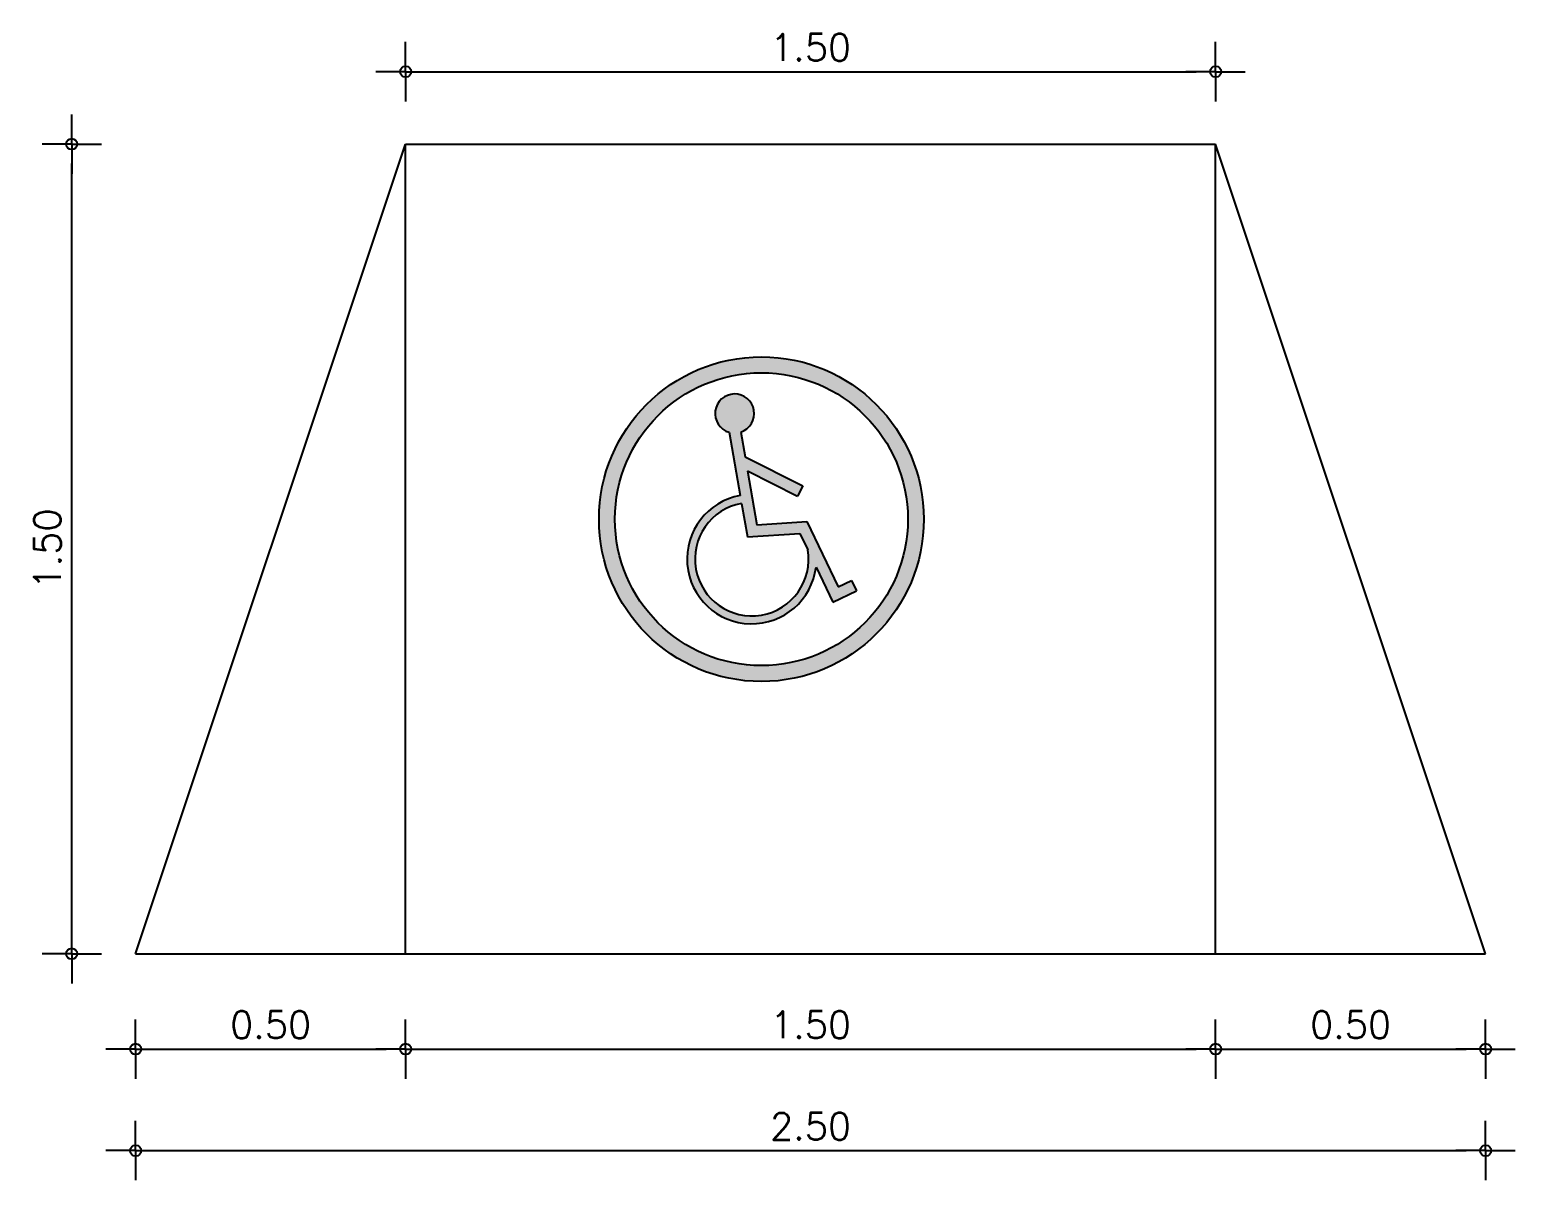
# Model space of a CAD drawing. Extents: x -599692 to 1491, y -9431878 to -451.
# Drawn here: x 1128.372 to 1131.123, y -463.867 to -461.736 of the extents above; entities that cross this region are included whole.
import ezdxf

# ---------------------------------------------------------------- set-up
doc = ezdxf.new("R2010")
doc.units = 0
doc.header["$LTSCALE"] = 0.5
doc.header["$MEASUREMENT"] = 0
doc.header["$PDMODE"] = 34
doc.layers.get('0').update_dxf_attribs({"linetype": 'CONTINUOUS'})
doc.layers.get('DEFPOINTS').update_dxf_attribs({"linetype": 'CONTINUOUS'})
for name, color, linetype in [('1', 1, 'CONTINUOUS'), ('COTAS', 2, 'CONTINUOUS'), ('HACH', 8, 'CONTINUOUS'), ('P1', 1, 'CONTINUOUS'), ('P3', 3, 'CONTINUOUS'), ('PVISTA', 1, 'CONTINUOUS'), ('TEXT', 1, 'CONTINUOUS')]:
    doc.layers.add(name, color=color, linetype=linetype)
doc.styles.add('ROMANS', font='romans')
doc.dimstyles.new('BOLA50$0', dxfattribs={"dimscale": 0.5, "dimtxt": 0.25, "dimasz": 0.18, "dimexe": 0.18, "dimexo": 0.0625, "dimgap": 0.1, "dimtad": 1, "dimzin": 0, "dimdsep": 46, "dimtxsty": 'ROMANS', "dimblk1": 'BOLA', "dimblk2": 'BOLA', "dimsah": 1, "dimcen": 0.09, "dimse1": 1, "dimse2": 1, "dimclrt": 256, "dimadec": 0, "dimazin": 0, "dimtfac": 1, "dimtofl": 0, "dimtmove": 2, "dimatfit": 3, "dimldrblk": 'BOLA', "dimfxl": 1, "dimtolj": 1, "dimtzin": 0, "dimarcsym": 0})

# ---------------------------------------------------------------- blocks, each defined once
blk = doc.blocks.new('A$C44756B37')
at = {"layer": 'PVISTA'}
for p, q in [((0.126, 0.4842), (0.1434, 0.324)), ((0.1551, 0.483), (0.1619, 0.4202)), ((0.1619, 0.4202), (0.3016, 0.3385)), ((0.1658, 0.3846), (0.1806, 0.248)), ((0.1658, 0.3846), (0.2871, 0.3136)), ((0.3016, 0.3385), (0.2871, 0.3136)), ((0.1456, 0.3041), (0.1548, 0.2192)), ((0.1806, 0.248), (0.3065, 0.248)), ((0.3065, 0.248), (0.3747, 0.0793)), ((0.1548, 0.2192), (0.2871, 0.2192)), ((0.2871, 0.2192), (0.3041, 0.177)), ((0.3221, 0.1326), (0.3589, 0.0416)), ((0.3747, 0.0793), (0.409, 0.0934)), ((0.409, 0.0934), (0.4198, 0.0667)), ((0.3589, 0.0416), (0.4198, 0.0667))]:
    blk.add_line(p, q, dxfattribs=at)
blk.add_lwpolyline([(0.1457, 0.3041, 2.388986), (0.3041, 0.177, -0.830114)], format="xyb", dxfattribs=at)
for centre, radius, start, end in [((0.1426, 0.5305), 0.0491, 284.7935, 250.3107), ((0.1623, 0.1625), 0.1625, 96.6867, 349.3931)]:
    blk.add_arc(centre, radius, start, end, dxfattribs=at)
blk = doc.blocks.new('A$C6E743D22')
at = {"layer": '1', "ltscale": 3}
h = blk.add_hatch(color=256, dxfattribs=at)
h.paths.add_polyline_path([(0, 0.4079, 1), (0.8158, 0.4079, 1)])
h.paths.add_polyline_path([(0.7758, 0.4079, -1), (0.04, 0.4079, -1)], flags=16)
h.paths.add_polyline_path([(0.6242, 0.2401), (0.635, 0.2134), (0.574, 0.1883), (0.5372, 0.2793, -0.360974), (0.3775, 0.1466, -0.943286), (0.3586, 0.4706), (0.3412, 0.6309, -6.596073), (0.3703, 0.6296), (0.3771, 0.5669), (0.5168, 0.4852), (0.5022, 0.4603), (0.3809, 0.5312), (0.3958, 0.3947), (0.5216, 0.3947), (0.5899, 0.2259)], flags=0)
h.paths.add_polyline_path([(0.5193, 0.3237, -2.386956), (0.3607, 0.4507), (0.3699, 0.3659), (0.5022, 0.3659)], flags=0)
h = blk.add_hatch(color=256, dxfattribs=at)
h.paths.add_polyline_path([(0.3703, 0.6296), (0.3771, 0.5669), (0.5168, 0.4852), (0.5022, 0.4603), (0.3809, 0.5312), (0.3958, 0.3947), (0.5216, 0.3947), (0.5899, 0.2259), (0.6242, 0.2401), (0.635, 0.2134), (0.574, 0.1883), (0.5372, 0.2793, -0.360974), (0.3775, 0.1466, -0.943286), (0.3586, 0.4706), (0.3412, 0.6309, -6.596073)])
h.paths.add_polyline_path([(0.5193, 0.3237), (0.5022, 0.3659), (0.3699, 0.3659), (0.3607, 0.4507, 2.386956)])
at = {"layer": 'TEXT'}
for radius in [0.4079, 0.3679]:
    blk.add_circle((0.4079, 0.4079), radius, dxfattribs=at)
at = {"layer": 'HACH', "ltscale": 3}
blk.add_blockref('A$C44756B37', (0.2151, 0.1467), dxfattribs=at)
blk = doc.blocks.new('A$C206D7CE9')
at = {"layer": 'HACH', "ltscale": 3, "xscale": 5.510876380422942, "yscale": 5.510876380422942, "zscale": 5.510876380422942}
blk.add_blockref('A$C6E743D22', (0, 0), dxfattribs=at)
blk = doc.blocks.new('A$C53B24436')
at = {"layer": 'PVISTA', "xscale": 0.2675669915776192, "yscale": 0.2675669915776192, "zscale": 0.2675669915776192, "rotation": 16.99718398011538}
blk.add_blockref('A$C206D7CE9', (-0.0651, 0.0279), dxfattribs=at)
blk = doc.blocks.new('BOLA')
for q in [(0, 1.528), (-1.528, 0), (0, -1.528), (1.528, 0)]:
    blk.add_line((0, 0), q)
blk.add_circle((0, 0), 0.284)
blk = doc.blocks.new('*D289')
at = {"layer": 'COTAS', "color": 0, "lineweight": -2}
blk.add_line((1128.6042, -463.6244), (1129.0322, -463.6244), dxfattribs=at)
at = {"layer": 'DEFPOINTS', "color": 0}
for p in [(1128.5682, -463.4478), (1129.0682, -463.4478), (1129.0682, -463.6244)]:
    blk.add_point(p, dxfattribs=at)
at = {"layer": 'COTAS', "color": 0, "lineweight": -2, "xscale": 0.036, "yscale": 0.036, "zscale": 0.036, "rotation": 180}
blk.add_blockref('BOLA', (1128.5682, -463.6244), dxfattribs=at)
at = {"layer": 'COTAS', "color": 0, "lineweight": -2, "xscale": 0.036, "yscale": 0.036, "zscale": 0.036}
blk.add_blockref('BOLA', (1129.0682, -463.6244), dxfattribs=at)
at = {"layer": 'COTAS', "insert": (1128.8182, -463.5794), "char_height": 0.05, "attachment_point": 5, "style": 'ROMANS'}
blk.add_mtext('\\A1;0.50', dxfattribs=at)
blk = doc.blocks.new('*D290')
at = {"layer": 'COTAS', "color": 0, "lineweight": -2}
blk.add_line((1129.1042, -463.6244), (1130.5322, -463.6244), dxfattribs=at)
at = {"layer": 'DEFPOINTS', "color": 0}
for p in [(1129.0682, -463.4478), (1130.5682, -463.4478), (1130.5682, -463.6244)]:
    blk.add_point(p, dxfattribs=at)
at = {"layer": 'COTAS', "color": 0, "lineweight": -2, "xscale": 0.036, "yscale": 0.036, "zscale": 0.036, "rotation": 180}
blk.add_blockref('BOLA', (1129.0682, -463.6244), dxfattribs=at)
at = {"layer": 'COTAS', "color": 0, "lineweight": -2, "xscale": 0.036, "yscale": 0.036, "zscale": 0.036}
blk.add_blockref('BOLA', (1130.5682, -463.6244), dxfattribs=at)
at = {"layer": 'COTAS', "insert": (1129.8182, -463.5794), "char_height": 0.05, "attachment_point": 5, "style": 'ROMANS'}
blk.add_mtext('\\A1;1.50', dxfattribs=at)
blk = doc.blocks.new('*D291')
at = {"layer": 'COTAS', "color": 0, "lineweight": -2}
blk.add_line((1130.6042, -463.6244), (1131.0322, -463.6244), dxfattribs=at)
at = {"layer": 'DEFPOINTS', "color": 0}
for p in [(1130.5682, -463.4478), (1131.0682, -463.4478), (1131.0682, -463.6244)]:
    blk.add_point(p, dxfattribs=at)
at = {"layer": 'COTAS', "color": 0, "lineweight": -2, "xscale": 0.036, "yscale": 0.036, "zscale": 0.036, "rotation": 180}
blk.add_blockref('BOLA', (1130.5682, -463.6244), dxfattribs=at)
at = {"layer": 'COTAS', "color": 0, "lineweight": -2, "xscale": 0.036, "yscale": 0.036, "zscale": 0.036}
blk.add_blockref('BOLA', (1131.0682, -463.6244), dxfattribs=at)
at = {"layer": 'COTAS', "insert": (1130.8182, -463.5794), "char_height": 0.05, "attachment_point": 5, "style": 'ROMANS'}
blk.add_mtext('\\A1;0.50', dxfattribs=at)
blk = doc.blocks.new('*D292')
at = {"layer": 'COTAS', "color": 0, "lineweight": -2}
blk.add_line((1128.6042, -463.8124), (1131.0322, -463.8124), dxfattribs=at)
at = {"layer": 'DEFPOINTS', "color": 0}
for p in [(1128.5682, -463.4478), (1131.0682, -463.4478), (1131.0682, -463.8124)]:
    blk.add_point(p, dxfattribs=at)
at = {"layer": 'COTAS', "color": 0, "lineweight": -2, "xscale": 0.036, "yscale": 0.036, "zscale": 0.036, "rotation": 180}
blk.add_blockref('BOLA', (1128.5682, -463.8124), dxfattribs=at)
at = {"layer": 'COTAS', "color": 0, "lineweight": -2, "xscale": 0.036, "yscale": 0.036, "zscale": 0.036}
blk.add_blockref('BOLA', (1131.0682, -463.8124), dxfattribs=at)
at = {"layer": 'COTAS', "insert": (1129.8182, -463.7674), "char_height": 0.05, "attachment_point": 5, "style": 'ROMANS'}
blk.add_mtext('\\A1;2.50', dxfattribs=at)
blk = doc.blocks.new('*D293')
at = {"layer": 'COTAS', "color": 0, "lineweight": -2}
blk.add_line((1129.1042, -461.8136), (1130.5322, -461.8136), dxfattribs=at)
at = {"layer": 'DEFPOINTS', "color": 0}
for p in [(1130.5682, -461.8136), (1129.0682, -461.9478), (1130.5682, -461.9478)]:
    blk.add_point(p, dxfattribs=at)
at = {"layer": 'COTAS', "color": 0, "lineweight": -2, "xscale": 0.036, "yscale": 0.036, "zscale": 0.036, "rotation": 180}
blk.add_blockref('BOLA', (1129.0682, -461.8136), dxfattribs=at)
at = {"layer": 'COTAS', "color": 0, "lineweight": -2, "xscale": 0.036, "yscale": 0.036, "zscale": 0.036}
blk.add_blockref('BOLA', (1130.5682, -461.8136), dxfattribs=at)
at = {"layer": 'COTAS', "insert": (1129.8182, -461.7686), "char_height": 0.05, "attachment_point": 5, "style": 'ROMANS'}
blk.add_mtext('\\A1;1.50', dxfattribs=at)
blk = doc.blocks.new('*D294')
at = {"layer": 'COTAS', "color": 0, "lineweight": -2}
blk.add_line((1128.4498, -463.4118), (1128.4498, -461.9838), dxfattribs=at)
at = {"layer": 'DEFPOINTS', "color": 0}
for p in [(1128.4498, -461.9478), (1129.0682, -461.9478), (1129.0682, -463.4478)]:
    blk.add_point(p, dxfattribs=at)
at = {"layer": 'COTAS', "color": 0, "lineweight": -2, "xscale": 0.036, "yscale": 0.036, "zscale": 0.036}
for p, rotation in [((1128.4498, -461.9478), 90), ((1128.4498, -463.4478), 270)]:
    blk.add_blockref('BOLA', p, dxfattribs=dict(at, rotation=rotation))
at = {"layer": 'COTAS', "insert": (1128.4048, -462.6978), "char_height": 0.05, "attachment_point": 5, "rotation": 90, "style": 'ROMANS'}
blk.add_mtext('\\A1;1.50', dxfattribs=at)

msp = doc.modelspace()

# ---------------------------------------------------------------- linework, layer by layer
at = {"layer": 'P3'}
for p, q in [((1128.5682, -463.4478), (1129.0682, -461.9478)), ((1129.0682, -461.9478), (1130.5682, -461.9478)), ((1129.0682, -463.4478), (1129.0682, -461.9478)), ((1130.5682, -463.4478), (1130.5682, -461.9478)), ((1131.0682, -463.4478), (1130.5682, -461.9478)), ((1128.5682, -463.4478), (1131.0682, -463.4478))]:
    msp.add_line(p, q, dxfattribs=at)

# ---------------------------------------------------------------- block references
at = {"layer": 'P1', "xscale": 0.5000000003107223, "yscale": 0.5, "zscale": 0.5, "rotation": 346.6455745224408}
msp.add_blockref('A$C53B24436', (1129.4745, -462.983), dxfattribs=at)

# ---------------------------------------------------------------- dimensions: what is measured, and where the dimension line sits
at = {"layer": 'COTAS'}
for base, p1, p2, picture, middle in [((1130.5682, -461.8136), (1129.0682, -461.9478), (1130.5682, -461.9478), '*D293', (1129.8182, -461.7686)), ((1129.0682, -463.6244), (1128.5682, -463.4478), (1129.0682, -463.4478), '*D289', (1128.8182, -463.5794)), ((1131.0682, -463.8124), (1128.5682, -463.4478), (1131.0682, -463.4478), '*D292', (1129.8182, -463.7674)), ((1130.5682, -463.6244), (1129.0682, -463.4478), (1130.5682, -463.4478), '*D290', (1129.8182, -463.5794)), ((1131.0682, -463.6244), (1130.5682, -463.4478), (1131.0682, -463.4478), '*D291', (1130.8182, -463.5794))]:
    dim = msp.add_linear_dim(base=base, p1=p1, p2=p2, dimstyle='BOLA50$0', override={"dimscale": 0.2}, dxfattribs=at)
    dim.commit()
    dim.dimension.update_dxf_attribs({"geometry": picture, "text_midpoint": middle})
dim = msp.add_linear_dim(base=(1128.4498, -461.9478), p1=(1129.0682, -463.4478), p2=(1129.0682, -461.9478), angle=90, dimstyle='BOLA50$0', override={"dimscale": 0.2}, dxfattribs=at)
dim.commit()
dim.dimension.update_dxf_attribs({"geometry": '*D294', "text_midpoint": (1128.4048, -462.6978)})

doc.saveas('drawing.dxf')
